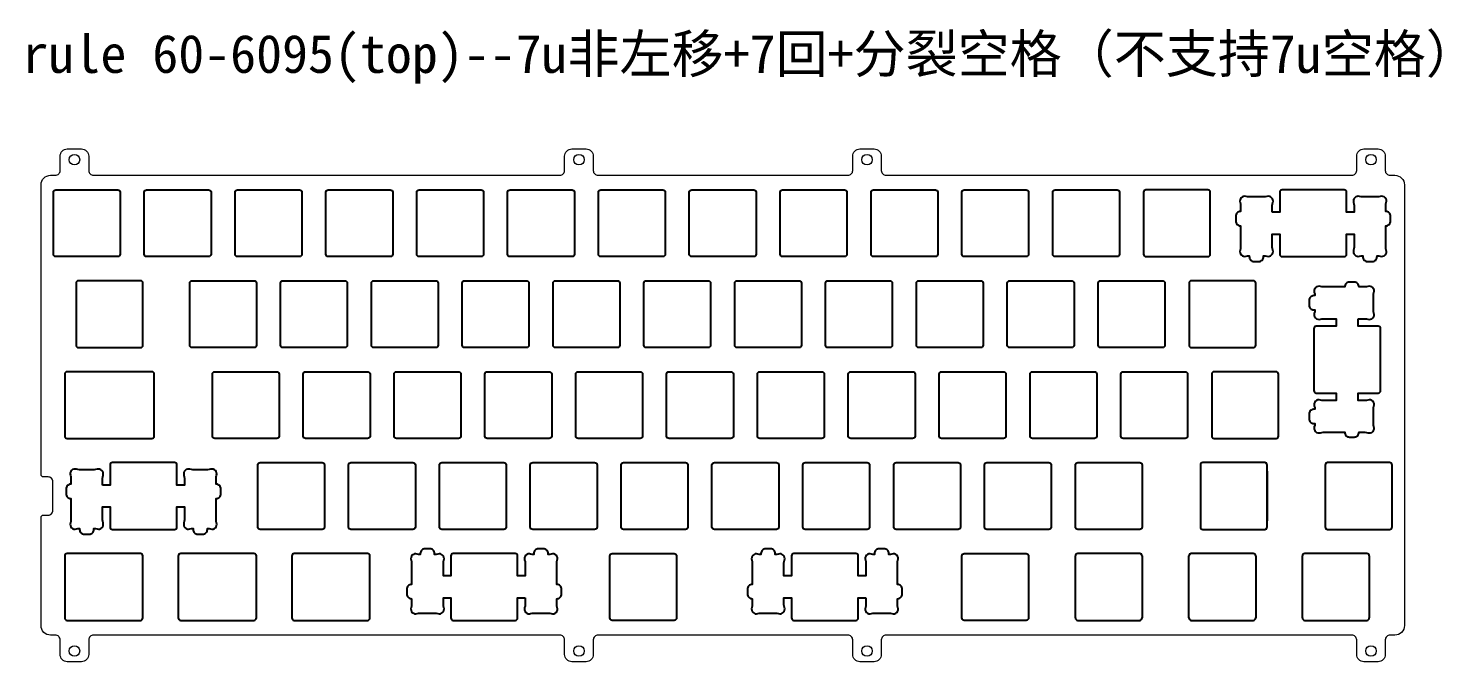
# Model space of a CAD drawing. Header units: millimetres. Extents: x 3201 to 5715, y 849 to 1652.
# Drawn here: x 5083.4 to 5379.8, y 1186.5 to 1319.2 of the extents above; entities that cross this region are included whole.
import ezdxf

# ---------------------------------------------------------------- set-up
doc = ezdxf.new("R2010")
doc.units = ezdxf.units.MM
doc.layers.add('1', color=7, linetype='Continuous', lineweight=0)
doc.layers.add('定位板 v10 v5 v1_定位板 v10 v5_定位板 v9_Sketch2', color=7, linetype='Continuous')
doc.styles.add('MtXpl_', font='')
doc.styles.get('MtXpl_').set_extended_font_data('SimSun')

msp = doc.modelspace()

# ---------------------------------------------------------------- linework, layer by layer
at = {"color": 7}
msp.add_line((5202.71, 1226.42), (5202.71, 1215.98), dxfattribs=at)
msp.add_line((5343.22, 1226.42), (5343.22, 1215.98))
at = {"color": 7, "linetype": 'Continuous', "lineweight": 25}
for p, q in [((5303.01, 1195.65), (5303.01, 1208.65)), ((5317.01, 1208.65), (5317.01, 1195.65)), ((5326.82, 1195.65), (5326.82, 1208.65)), ((5340.82, 1208.65), (5340.82, 1195.65)), ((5350.63, 1195.65), (5350.63, 1208.65)), ((5364.63, 1208.65), (5364.63, 1195.65))]:
    msp.add_line(p, q, dxfattribs=at)
at = {"color": 7}
msp.add_lwpolyline([(5109.85, 1233.75), (5109.85, 1246.75, 0.414214), (5109.35, 1247.25), (5091.58, 1247.25, 0.414214), (5091.08, 1246.75), (5091.08, 1233.75, 0.414214), (5091.58, 1233.25), (5109.35, 1233.25, 0.414214)], format="xyb", close=True, dxfattribs=at)
at = {"color": 7, "linetype": 'Continuous'}
for points in [[(5107.46, 1195.65), (5107.46, 1208.65, 0.414207), (5106.96, 1209.15), (5091.59, 1209.15, 0.414221), (5091.09, 1208.65), (5091.09, 1195.65, 0.414207), (5091.59, 1195.15), (5106.96, 1195.15, 0.414221)], [(5131.27, 1195.65), (5131.27, 1208.65, 0.414207), (5130.77, 1209.15), (5115.4, 1209.15, 0.414221), (5114.9, 1208.65), (5114.9, 1195.65, 0.414207), (5115.4, 1195.15), (5130.77, 1195.15, 0.414221)], [(5155.08, 1195.65), (5155.08, 1208.65, 0.414207), (5154.58, 1209.15), (5139.21, 1209.15, 0.414221), (5138.71, 1208.65), (5138.71, 1195.65, 0.414207), (5139.21, 1195.15), (5154.58, 1195.15, 0.414221)]]:
    msp.add_lwpolyline(points, format="xyb", close=True, dxfattribs=at)
at = {"color": 7, "linetype": 'Continuous', "lineweight": 25}
for points in [[(5317.01, 1208.65, 0.414214), (5316.51, 1209.15), (5303.51, 1209.15, 0.414214), (5303.01, 1208.65)], [(5340.82, 1208.65, 0.414214), (5340.32, 1209.15), (5327.32, 1209.15, 0.414214), (5326.82, 1208.65)], [(5364.63, 1208.65, 0.414214), (5364.13, 1209.15), (5351.13, 1209.15, 0.414214), (5350.63, 1208.65)], [(5303.01, 1195.65, 0.414214), (5303.51, 1195.15), (5316.51, 1195.15, 0.414214), (5317.01, 1195.65)], [(5326.82, 1195.65, 0.414214), (5327.32, 1195.15), (5340.32, 1195.15, 0.414214), (5340.82, 1195.65)], [(5350.63, 1195.65, 0.414214), (5351.13, 1195.15), (5364.13, 1195.15, 0.414214), (5364.63, 1195.65)]]:
    msp.add_lwpolyline(points, format="xyb", dxfattribs=at)
at = {"layer": '1'}
msp.add_lwpolyline([(5086.61, 1217.2), (5087.61, 1217.2, 0.414214), (5088.61, 1218.2), (5088.61, 1224.2, 0.414214), (5087.61, 1225.2), (5086.61, 1225.2, -0.414214), (5086.11, 1225.7), (5086.11, 1286.4, -0.414214), (5088.11, 1288.4), (5089.12, 1288.4, 0.414214), (5090.12, 1289.4), (5090.12, 1292.42, -0.414214), (5091.62, 1293.92), (5094.62, 1293.92, -0.414214), (5096.12, 1292.42), (5096.12, 1289.4, 0.414214), (5097.12, 1288.4), (5194.92, 1288.4, 0.414214), (5195.92, 1289.4), (5195.92, 1292.42, -0.414214), (5197.42, 1293.92), (5200.42, 1293.92, -0.414214), (5201.92, 1292.42), (5201.92, 1289.4, 0.414214), (5202.92, 1288.4), (5255.32, 1288.4, 0.414214), (5256.32, 1289.4), (5256.32, 1292.42, -0.414214), (5257.82, 1293.92), (5260.82, 1293.92, -0.414214), (5262.32, 1292.42), (5262.32, 1289.4, 0.414214), (5263.32, 1288.4), (5361, 1288.4, 0.414214), (5362, 1289.4), (5362, 1292.42, -0.414214), (5363.5, 1293.92), (5366.5, 1293.92, -0.414214), (5368, 1292.42), (5368, 1289.4, 0.414214), (5369, 1288.4), (5370.01, 1288.4, -0.414214), (5372.01, 1286.4), (5372.01, 1194.05, -0.414214), (5370.01, 1192.05), (5369, 1192.05, 0.414214), (5368, 1191.05), (5368, 1187.98, -0.414214), (5366.5, 1186.48), (5363.5, 1186.48, -0.414214), (5362, 1187.98), (5362, 1191.05, 0.414214), (5361, 1192.05), (5263.32, 1192.05, 0.414214), (5262.32, 1191.05), (5262.32, 1187.98, -0.414214), (5260.82, 1186.48), (5257.82, 1186.48, -0.414214), (5256.32, 1187.98), (5256.32, 1191.05, 0.414214), (5255.32, 1192.05), (5202.92, 1192.05, 0.414214), (5201.92, 1191.05), (5201.92, 1187.98, -0.414214), (5200.42, 1186.48), (5197.42, 1186.48, -0.414214), (5195.92, 1187.98), (5195.92, 1191.05, 0.414214), (5194.92, 1192.05), (5097.12, 1192.05, 0.414214), (5096.12, 1191.05), (5096.12, 1187.98, -0.414214), (5094.62, 1186.48), (5091.62, 1186.48, -0.414214), (5090.12, 1187.98), (5090.12, 1191.05, 0.414214), (5089.12, 1192.05), (5088.11, 1192.05, -0.414214), (5086.11, 1194.05), (5086.11, 1216.7, -0.414214)], format="xyb", close=True, dxfattribs=at)
for centre in [(5093.12, 1291.67), (5198.92, 1291.67), (5259.32, 1291.67), (5365, 1291.67), (5093.12, 1188.73), (5198.92, 1188.73), (5259.32, 1188.73), (5365, 1188.73)]:
    msp.add_circle(centre, 1.1, dxfattribs=at)
at = {"layer": '定位板 v10 v5 v1_定位板 v10 v5_定位板 v9_Sketch2', "color": 7}
for points in [[(5088.71, 1271.85), (5088.71, 1284.85, -0.414214), (5089.21, 1285.35), (5102.21, 1285.35, -0.414214), (5102.71, 1284.85), (5102.71, 1271.85, -0.414217), (5102.21, 1271.35), (5089.21, 1271.35, -0.41421)], [(5107.76, 1271.85), (5107.76, 1284.85, -0.414214), (5108.26, 1285.35), (5121.26, 1285.35, -0.414214), (5121.76, 1284.85), (5121.76, 1271.85, -0.414217), (5121.26, 1271.35), (5108.26, 1271.35, -0.41421)], [(5126.81, 1271.85), (5126.81, 1284.85, -0.414214), (5127.31, 1285.35), (5140.31, 1285.35, -0.414214), (5140.81, 1284.85), (5140.81, 1271.85, -0.414217), (5140.31, 1271.35), (5127.31, 1271.35, -0.41421)], [(5145.86, 1271.85), (5145.86, 1284.85, -0.414214), (5146.36, 1285.35), (5159.36, 1285.35, -0.414214), (5159.86, 1284.85), (5159.86, 1271.85, -0.414217), (5159.36, 1271.35), (5146.36, 1271.35, -0.41421)], [(5164.91, 1271.85), (5164.91, 1284.85, -0.414214), (5165.41, 1285.35), (5178.41, 1285.35, -0.414214), (5178.91, 1284.85), (5178.91, 1271.85, -0.414217), (5178.41, 1271.35), (5165.41, 1271.35, -0.41421)], [(5183.96, 1271.85), (5183.96, 1284.85, -0.414214), (5184.46, 1285.35), (5197.46, 1285.35, -0.414214), (5197.96, 1284.85), (5197.96, 1271.85, -0.414217), (5197.46, 1271.35), (5184.46, 1271.35, -0.41421)], [(5203.01, 1271.85), (5203.01, 1284.85, -0.414214), (5203.51, 1285.35), (5216.51, 1285.35, -0.414214), (5217.01, 1284.85), (5217.01, 1271.85, -0.414217), (5216.51, 1271.35), (5203.51, 1271.35, -0.41421)], [(5222.06, 1271.85), (5222.06, 1284.85, -0.414214), (5222.56, 1285.35), (5235.56, 1285.35, -0.414214), (5236.06, 1284.85), (5236.06, 1271.85, -0.414217), (5235.56, 1271.35), (5222.56, 1271.35, -0.41421)], [(5241.11, 1271.85), (5241.11, 1284.85, -0.414214), (5241.61, 1285.35), (5254.61, 1285.35, -0.414214), (5255.11, 1284.85), (5255.11, 1271.85, -0.414217), (5254.61, 1271.35), (5241.61, 1271.35, -0.41421)], [(5260.16, 1271.85), (5260.16, 1284.85, -0.414214), (5260.66, 1285.35), (5273.66, 1285.35, -0.414214), (5274.16, 1284.85), (5274.16, 1271.85, -0.414217), (5273.66, 1271.35), (5260.66, 1271.35, -0.41421)], [(5279.21, 1271.85), (5279.21, 1284.85, -0.414214), (5279.71, 1285.35), (5292.71, 1285.35, -0.414214), (5293.21, 1284.85), (5293.21, 1271.85, -0.414217), (5292.71, 1271.35), (5279.71, 1271.35, -0.41421)], [(5298.26, 1271.85), (5298.26, 1284.85, -0.414214), (5298.76, 1285.35), (5311.76, 1285.35, -0.414214), (5312.26, 1284.85), (5312.26, 1271.85, -0.414217), (5311.76, 1271.35), (5298.76, 1271.35, -0.41421)], [(5331.31, 1271.85), (5331.31, 1284.85, 0.414214), (5330.81, 1285.35), (5317.81, 1285.35, 0.414214), (5317.31, 1284.85), (5317.31, 1271.85, 0.414217), (5317.81, 1271.35), (5330.81, 1271.35, 0.41421)], [(5344.31, 1280.65), (5344.31, 1282.07, -0.078597), (5344.41, 1282.69, 0.612516), (5343.15, 1283.95, -0.078597), (5342.53, 1283.85), (5339.44, 1283.85, -0.078597), (5338.82, 1283.95, 0.612516), (5337.56, 1282.69, -0.078597), (5337.66, 1282.07), (5337.66, 1280.82, 0.414214), (5336.66, 1279.82), (5336.66, 1278.82, 0.414214), (5337.66, 1277.82), (5337.66, 1273.33, -0.078597), (5337.56, 1272.72, 0.612516), (5338.82, 1271.46, -0.078597), (5339.44, 1271.55), (5339.48, 1271.55), (5339.48, 1271.35, 0.414214), (5340.48, 1270.35), (5341.48, 1270.35, 0.414214), (5342.48, 1271.35), (5342.48, 1271.55), (5342.53, 1271.55, -0.078597), (5343.15, 1271.46, 0.612516), (5344.41, 1272.72, -0.078597), (5344.31, 1273.33), (5344.31, 1276.05), (5345.88, 1276.05), (5345.88, 1271.85, 0.414217), (5346.38, 1271.35), (5359.38, 1271.35, 0.41421), (5359.88, 1271.85), (5359.88, 1276.05), (5361.46, 1276.05), (5361.46, 1273.33, -0.078597), (5361.36, 1272.72, 0.612516), (5362.62, 1271.46, -0.078597), (5363.24, 1271.55), (5363.28, 1271.55), (5363.28, 1271.35, 0.414214), (5364.28, 1270.35), (5365.28, 1270.35, 0.414214), (5366.28, 1271.35), (5366.28, 1271.55), (5366.33, 1271.55, -0.078597), (5366.95, 1271.46, 0.612516), (5368.21, 1272.72, -0.078597), (5368.11, 1273.33), (5368.11, 1277.82, 0.414214), (5369.11, 1278.82), (5369.11, 1279.82, 0.414214), (5368.11, 1280.82), (5368.11, 1282.07, -0.078597), (5368.21, 1282.69, 0.612516), (5366.95, 1283.95, -0.078597), (5366.33, 1283.85), (5363.24, 1283.85, -0.078597), (5362.62, 1283.95, 0.612516), (5361.36, 1282.69, -0.078597), (5361.46, 1282.07), (5361.46, 1280.65), (5359.88, 1280.65), (5359.88, 1284.85, 0.414214), (5359.38, 1285.35), (5346.38, 1285.35, 0.414214), (5345.88, 1284.85), (5345.88, 1280.65)], [(5107.47, 1252.8), (5107.47, 1265.8, 0.414214), (5106.97, 1266.3), (5093.97, 1266.3, 0.414214), (5093.47, 1265.8), (5093.47, 1252.8, 0.414217), (5093.97, 1252.3), (5106.97, 1252.3, 0.41421)], [(5117.29, 1252.8), (5117.29, 1265.8, -0.414214), (5117.79, 1266.3), (5130.78, 1266.3, -0.414214), (5131.28, 1265.8), (5131.28, 1252.8, -0.414217), (5130.78, 1252.3), (5117.79, 1252.3, -0.41421)], [(5136.34, 1252.8), (5136.34, 1265.8, -0.414214), (5136.84, 1266.3), (5149.83, 1266.3, -0.414214), (5150.33, 1265.8), (5150.33, 1252.8, -0.414217), (5149.83, 1252.3), (5136.84, 1252.3, -0.41421)], [(5155.39, 1252.8), (5155.39, 1265.8, -0.414214), (5155.89, 1266.3), (5168.88, 1266.3, -0.414214), (5169.38, 1265.8), (5169.38, 1252.8, -0.414217), (5168.88, 1252.3), (5155.89, 1252.3, -0.41421)], [(5174.44, 1252.8), (5174.44, 1265.8, -0.414214), (5174.94, 1266.3), (5187.93, 1266.3, -0.414214), (5188.43, 1265.8), (5188.43, 1252.8, -0.414217), (5187.93, 1252.3), (5174.94, 1252.3, -0.41421)], [(5193.49, 1252.8), (5193.49, 1265.8, -0.414214), (5193.99, 1266.3), (5206.98, 1266.3, -0.414214), (5207.48, 1265.8), (5207.48, 1252.8, -0.414217), (5206.98, 1252.3), (5193.99, 1252.3, -0.41421)], [(5212.53, 1252.8), (5212.53, 1265.8, -0.414214), (5213.03, 1266.3), (5226.03, 1266.3, -0.414214), (5226.53, 1265.8), (5226.53, 1252.8, -0.414217), (5226.03, 1252.3), (5213.03, 1252.3, -0.41421)], [(5231.58, 1252.8), (5231.58, 1265.8, -0.414214), (5232.08, 1266.3), (5245.08, 1266.3, -0.414214), (5245.58, 1265.8), (5245.58, 1252.8, -0.414217), (5245.08, 1252.3), (5232.08, 1252.3, -0.41421)], [(5250.63, 1252.8), (5250.63, 1265.8, -0.414214), (5251.13, 1266.3), (5264.13, 1266.3, -0.414214), (5264.63, 1265.8), (5264.63, 1252.8, -0.414217), (5264.13, 1252.3), (5251.13, 1252.3, -0.41421)], [(5269.69, 1252.8), (5269.69, 1265.8, -0.414214), (5270.19, 1266.3), (5283.18, 1266.3, -0.414214), (5283.68, 1265.8), (5283.68, 1252.8, -0.414217), (5283.18, 1252.3), (5270.19, 1252.3, -0.41421)], [(5288.74, 1252.8), (5288.74, 1265.8, -0.414214), (5289.24, 1266.3), (5302.23, 1266.3, -0.414214), (5302.73, 1265.8), (5302.73, 1252.8, -0.414217), (5302.23, 1252.3), (5289.24, 1252.3, -0.41421)], [(5307.79, 1252.8), (5307.79, 1265.8, -0.414214), (5308.29, 1266.3), (5321.28, 1266.3, -0.414214), (5321.78, 1265.8), (5321.78, 1252.8, -0.414217), (5321.28, 1252.3), (5308.29, 1252.3, -0.41421)], [(5340.83, 1252.8), (5340.83, 1265.8, 0.414214), (5340.33, 1266.3), (5327.34, 1266.3, 0.414214), (5326.84, 1265.8), (5326.84, 1252.8, 0.414217), (5327.34, 1252.3), (5340.33, 1252.3, 0.41421)], [(5362.32, 1258.35), (5363.74, 1258.35, -0.078597), (5364.36, 1258.26, 0.612516), (5365.62, 1259.52, -0.078597), (5365.52, 1260.13), (5365.52, 1263.22, -0.078597), (5365.62, 1263.84, 0.612516), (5364.36, 1265.1, -0.078597), (5363.74, 1265), (5362.49, 1265, 0.414214), (5361.49, 1266), (5360.49, 1266, 0.414214), (5359.49, 1265), (5355, 1265, -0.078597), (5354.38, 1265.1, 0.612516), (5353.12, 1263.84, -0.078597), (5353.22, 1263.22), (5353.22, 1263.18), (5353.02, 1263.18, 0.414214), (5352.02, 1262.18), (5352.02, 1261.18, 0.414214), (5353.02, 1260.18), (5353.22, 1260.18), (5353.22, 1260.13, -0.078597), (5353.12, 1259.52, 0.612516), (5354.38, 1258.26, -0.078597), (5355, 1258.35), (5357.72, 1258.35), (5357.72, 1256.78), (5353.52, 1256.78, 0.414217), (5353.02, 1256.28), (5353.02, 1243.28, 0.41421), (5353.52, 1242.78), (5357.72, 1242.78), (5357.72, 1241.2), (5355, 1241.2, -0.078597), (5354.38, 1241.3, 0.612516), (5353.12, 1240.04, -0.078597), (5353.22, 1239.42), (5353.22, 1239.38), (5353.02, 1239.38, 0.414214), (5352.02, 1238.38), (5352.02, 1237.38, 0.414214), (5353.02, 1236.38), (5353.22, 1236.38), (5353.22, 1236.33, -0.078597), (5353.12, 1235.72, 0.612516), (5354.38, 1234.46, -0.078597), (5355, 1234.55), (5359.49, 1234.55, 0.414214), (5360.49, 1233.55), (5361.49, 1233.55, 0.414214), (5362.49, 1234.55), (5363.74, 1234.55, -0.078597), (5364.36, 1234.46, 0.612516), (5365.62, 1235.72, -0.078597), (5365.52, 1236.33), (5365.52, 1239.42, -0.078597), (5365.62, 1240.04, 0.612516), (5364.36, 1241.3, -0.078597), (5363.74, 1241.2), (5362.32, 1241.2), (5362.32, 1242.78), (5366.52, 1242.78, 0.414214), (5367.02, 1243.28), (5367.02, 1256.28, 0.414214), (5366.52, 1256.78), (5362.32, 1256.78)], [(5122.05, 1233.75), (5122.05, 1246.75, -0.414214), (5122.55, 1247.25), (5135.55, 1247.25, -0.414214), (5136.05, 1246.75), (5136.05, 1233.75, -0.414217), (5135.55, 1233.25), (5122.55, 1233.25, -0.41421)], [(5141.1, 1233.75), (5141.1, 1246.75, -0.414214), (5141.6, 1247.25), (5154.6, 1247.25, -0.414214), (5155.1, 1246.75), (5155.1, 1233.75, -0.414217), (5154.6, 1233.25), (5141.6, 1233.25, -0.41421)], [(5160.15, 1233.75), (5160.15, 1246.75, -0.414214), (5160.65, 1247.25), (5173.65, 1247.25, -0.414214), (5174.15, 1246.75), (5174.15, 1233.75, -0.414217), (5173.65, 1233.25), (5160.65, 1233.25, -0.41421)], [(5179.2, 1233.75), (5179.2, 1246.75, -0.414214), (5179.7, 1247.25), (5192.7, 1247.25, -0.414214), (5193.2, 1246.75), (5193.2, 1233.75, -0.414217), (5192.7, 1233.25), (5179.7, 1233.25, -0.41421)], [(5198.25, 1233.75), (5198.25, 1246.75, -0.414214), (5198.75, 1247.25), (5211.75, 1247.25, -0.414214), (5212.25, 1246.75), (5212.25, 1233.75, -0.414217), (5211.75, 1233.25), (5198.75, 1233.25, -0.41421)], [(5217.3, 1233.75), (5217.3, 1246.75, -0.414214), (5217.8, 1247.25), (5230.79, 1247.25, -0.414214), (5231.29, 1246.75), (5231.29, 1233.75, -0.414217), (5230.79, 1233.25), (5217.8, 1233.25, -0.41421)], [(5236.35, 1233.75), (5236.35, 1246.75, -0.414214), (5236.85, 1247.25), (5249.84, 1247.25, -0.414214), (5250.34, 1246.75), (5250.34, 1233.75, -0.414217), (5249.84, 1233.25), (5236.85, 1233.25, -0.41421)], [(5255.4, 1233.75), (5255.4, 1246.75, -0.414214), (5255.9, 1247.25), (5268.89, 1247.25, -0.414214), (5269.39, 1246.75), (5269.39, 1233.75, -0.414217), (5268.89, 1233.25), (5255.9, 1233.25, -0.41421)], [(5274.45, 1233.75), (5274.45, 1246.75, -0.414214), (5274.95, 1247.25), (5287.95, 1247.25, -0.414214), (5288.45, 1246.75), (5288.45, 1233.75, -0.414217), (5287.95, 1233.25), (5274.95, 1233.25, -0.41421)], [(5293.5, 1233.75), (5293.5, 1246.75, -0.414214), (5294, 1247.25), (5307, 1247.25, -0.414214), (5307.5, 1246.75), (5307.5, 1233.75, -0.414217), (5307, 1233.25), (5294, 1233.25, -0.41421)], [(5312.55, 1233.75), (5312.55, 1246.75, -0.414214), (5313.05, 1247.25), (5326.05, 1247.25, -0.414214), (5326.55, 1246.75), (5326.55, 1233.75, -0.414217), (5326.05, 1233.25), (5313.05, 1233.25, -0.41421)], [(5345.6, 1233.75), (5345.6, 1246.75, 0.414214), (5345.1, 1247.25), (5332.1, 1247.25, 0.414214), (5331.6, 1246.75), (5331.6, 1233.75, 0.414217), (5332.1, 1233.25), (5345.1, 1233.25, 0.41421)], [(5099.03, 1223.5), (5099.03, 1224.92, -0.078597), (5099.12, 1225.54, 0.612516), (5097.87, 1226.8, -0.078597), (5097.25, 1226.7), (5094.16, 1226.7, -0.078597), (5093.54, 1226.8, 0.612516), (5092.28, 1225.54, -0.078597), (5092.38, 1224.92), (5092.38, 1223.67, 0.414214), (5091.38, 1222.67), (5091.38, 1221.67, 0.414214), (5092.38, 1220.67), (5092.38, 1216.18, -0.078597), (5092.28, 1215.56, 0.612516), (5093.54, 1214.31, -0.078597), (5094.16, 1214.4), (5094.2, 1214.4), (5094.2, 1214.2, 0.414214), (5095.2, 1213.2), (5096.2, 1213.2, 0.414214), (5097.2, 1214.2), (5097.2, 1214.4), (5097.25, 1214.4, -0.078597), (5097.87, 1214.31, 0.612516), (5099.12, 1215.56, -0.078597), (5099.03, 1216.18), (5099.03, 1218.9), (5100.6, 1218.9), (5100.6, 1214.7, 0.414217), (5101.1, 1214.2), (5114.1, 1214.2, 0.41421), (5114.6, 1214.7), (5114.6, 1218.9), (5116.18, 1218.9), (5116.18, 1216.18, -0.078597), (5116.08, 1215.56, 0.612516), (5117.34, 1214.31, -0.078597), (5117.96, 1214.4), (5118, 1214.4), (5118, 1214.2, 0.414214), (5119, 1213.2), (5120, 1213.2, 0.414214), (5121, 1214.2), (5121, 1214.4), (5121.05, 1214.4, -0.078597), (5121.67, 1214.31, 0.612516), (5122.92, 1215.56, -0.078597), (5122.83, 1216.18), (5122.83, 1220.67, 0.414214), (5123.83, 1221.67), (5123.83, 1222.67, 0.414214), (5122.83, 1223.67), (5122.83, 1224.92, -0.078597), (5122.92, 1225.54, 0.612516), (5121.67, 1226.8, -0.078597), (5121.05, 1226.7), (5117.96, 1226.7, -0.078597), (5117.34, 1226.8, 0.612516), (5116.08, 1225.54, -0.078597), (5116.18, 1224.92), (5116.18, 1223.5), (5114.6, 1223.5), (5114.6, 1227.7, 0.414214), (5114.1, 1228.2), (5101.1, 1228.2, 0.414214), (5100.6, 1227.7), (5100.6, 1223.5)], [(5131.56, 1214.7), (5131.56, 1227.7, -0.414214), (5132.06, 1228.2), (5145.06, 1228.2, -0.414214), (5145.56, 1227.7), (5145.56, 1214.7, -0.414217), (5145.06, 1214.2), (5132.06, 1214.2, -0.41421)], [(5150.61, 1214.7), (5150.61, 1227.7, -0.414214), (5151.11, 1228.2), (5164.11, 1228.2, -0.414214), (5164.61, 1227.7), (5164.61, 1214.7, -0.414217), (5164.11, 1214.2), (5151.11, 1214.2, -0.41421)], [(5169.66, 1214.7), (5169.66, 1227.7, -0.414214), (5170.16, 1228.2), (5183.16, 1228.2, -0.414214), (5183.66, 1227.7), (5183.66, 1214.7, -0.414217), (5183.16, 1214.2), (5170.16, 1214.2, -0.41421)], [(5188.71, 1214.7), (5188.71, 1227.7, -0.414214), (5189.21, 1228.2), (5202.21, 1228.2, -0.414214), (5202.71, 1227.7), (5202.71, 1214.7, -0.414217), (5202.21, 1214.2), (5189.21, 1214.2, -0.41421)], [(5207.76, 1214.7), (5207.76, 1227.7, -0.414214), (5208.26, 1228.2), (5221.26, 1228.2, -0.414214), (5221.76, 1227.7), (5221.76, 1214.7, -0.414217), (5221.26, 1214.2), (5208.26, 1214.2, -0.41421)], [(5226.81, 1214.7), (5226.81, 1227.7, -0.414214), (5227.31, 1228.2), (5240.31, 1228.2, -0.414214), (5240.81, 1227.7), (5240.81, 1214.7, -0.414217), (5240.31, 1214.2), (5227.31, 1214.2, -0.41421)], [(5245.86, 1214.7), (5245.86, 1227.7, -0.414214), (5246.36, 1228.2), (5259.36, 1228.2, -0.414214), (5259.86, 1227.7), (5259.86, 1214.7, -0.414217), (5259.36, 1214.2), (5246.36, 1214.2, -0.41421)], [(5264.91, 1214.7), (5264.91, 1227.7, -0.414214), (5265.41, 1228.2), (5278.41, 1228.2, -0.414214), (5278.91, 1227.7), (5278.91, 1214.7, -0.414217), (5278.41, 1214.2), (5265.41, 1214.2, -0.41421)], [(5283.96, 1214.7), (5283.96, 1227.7, -0.414214), (5284.46, 1228.2), (5297.46, 1228.2, -0.414214), (5297.96, 1227.7), (5297.96, 1214.7, -0.414217), (5297.46, 1214.2), (5284.46, 1214.2, -0.41421)], [(5303.01, 1214.7), (5303.01, 1227.7, -0.414214), (5303.51, 1228.2), (5316.51, 1228.2, -0.414214), (5317.01, 1227.7), (5317.01, 1214.7, -0.414217), (5316.51, 1214.2), (5303.51, 1214.2, -0.41421)], [(5343.22, 1214.7), (5343.22, 1227.7, 0.414214), (5342.72, 1228.2), (5329.72, 1228.2, 0.414214), (5329.22, 1227.7), (5329.22, 1214.7, 0.414217), (5329.72, 1214.2), (5342.72, 1214.2, 0.41421)], [(5369.41, 1214.7), (5369.41, 1227.7, 0.414214), (5368.91, 1228.2), (5355.91, 1228.2, 0.414214), (5355.41, 1227.7), (5355.41, 1214.7, 0.414217), (5355.91, 1214.2), (5368.91, 1214.2, 0.41421)], [(5187.63, 1199.85), (5187.63, 1198.43, -0.078597), (5187.53, 1197.82, 0.612516), (5188.79, 1196.56, -0.078597), (5189.41, 1196.65), (5192.5, 1196.65, -0.078597), (5193.11, 1196.56, 0.612516), (5194.37, 1197.82, -0.078597), (5194.28, 1198.43), (5194.28, 1199.68, 0.414214), (5195.28, 1200.68), (5195.28, 1201.68, 0.414214), (5194.28, 1202.68), (5194.28, 1207.17, -0.078597), (5194.37, 1207.79, 0.612516), (5193.11, 1209.05, -0.078597), (5192.5, 1208.95), (5192.45, 1208.95), (5192.45, 1209.15, 0.414214), (5191.45, 1210.15), (5190.45, 1210.15, 0.414214), (5189.45, 1209.15), (5189.45, 1208.95), (5189.41, 1208.95, -0.078597), (5188.79, 1209.05, 0.612516), (5187.53, 1207.79, -0.078597), (5187.63, 1207.17), (5187.63, 1204.45), (5186.05, 1204.45), (5186.05, 1208.65, 0.414217), (5185.55, 1209.15), (5172.55, 1209.15, 0.41421), (5172.05, 1208.65), (5172.05, 1204.45), (5170.48, 1204.45), (5170.48, 1207.17, -0.078597), (5170.57, 1207.79, 0.612516), (5169.31, 1209.05, -0.078597), (5168.7, 1208.95), (5168.65, 1208.95), (5168.65, 1209.15, 0.414214), (5167.65, 1210.15), (5166.65, 1210.15, 0.414214), (5165.65, 1209.15), (5165.65, 1208.95), (5165.61, 1208.95, -0.078597), (5164.99, 1209.05, 0.612516), (5163.73, 1207.79, -0.078597), (5163.83, 1207.17), (5163.83, 1202.68, 0.414214), (5162.83, 1201.68), (5162.83, 1200.68, 0.414214), (5163.83, 1199.68), (5163.83, 1198.43, -0.078597), (5163.73, 1197.82, 0.612516), (5164.99, 1196.56, -0.078597), (5165.61, 1196.65), (5168.7, 1196.65, -0.078597), (5169.31, 1196.56, 0.612516), (5170.57, 1197.82, -0.078597), (5170.48, 1198.43), (5170.48, 1199.85), (5172.05, 1199.85), (5172.05, 1195.65, 0.414214), (5172.55, 1195.15), (5185.55, 1195.15, 0.414214), (5186.05, 1195.65), (5186.05, 1199.85)], [(5259.06, 1199.85), (5259.06, 1198.43, -0.078597), (5258.97, 1197.82, 0.612516), (5260.23, 1196.56, -0.078597), (5260.84, 1196.65), (5263.93, 1196.65, -0.078597), (5264.55, 1196.56, 0.612516), (5265.81, 1197.82, -0.078597), (5265.71, 1198.43), (5265.71, 1199.68, 0.414214), (5266.71, 1200.68), (5266.71, 1201.68, 0.414214), (5265.71, 1202.68), (5265.71, 1207.17, -0.078597), (5265.81, 1207.79, 0.612516), (5264.55, 1209.05, -0.078597), (5263.93, 1208.95), (5263.89, 1208.95), (5263.89, 1209.15, 0.414214), (5262.89, 1210.15), (5261.89, 1210.15, 0.414214), (5260.89, 1209.15), (5260.89, 1208.95), (5260.84, 1208.95, -0.078597), (5260.23, 1209.05, 0.612516), (5258.97, 1207.79, -0.078597), (5259.06, 1207.17), (5259.06, 1204.45), (5257.49, 1204.45), (5257.49, 1208.65, 0.414217), (5256.99, 1209.15), (5243.99, 1209.15, 0.41421), (5243.49, 1208.65), (5243.49, 1204.45), (5241.91, 1204.45), (5241.91, 1207.17, -0.078597), (5242.01, 1207.79, 0.612516), (5240.75, 1209.05, -0.078597), (5240.13, 1208.95), (5240.09, 1208.95), (5240.09, 1209.15, 0.414214), (5239.09, 1210.15), (5238.09, 1210.15, 0.414214), (5237.09, 1209.15), (5237.09, 1208.95), (5237.04, 1208.95, -0.078597), (5236.43, 1209.05, 0.612516), (5235.17, 1207.79, -0.078597), (5235.26, 1207.17), (5235.26, 1202.68, 0.414214), (5234.26, 1201.68), (5234.26, 1200.68, 0.414214), (5235.26, 1199.68), (5235.26, 1198.43, -0.078597), (5235.17, 1197.82, 0.612516), (5236.43, 1196.56, -0.078597), (5237.04, 1196.65), (5240.13, 1196.65, -0.078597), (5240.75, 1196.56, 0.612516), (5242.01, 1197.82, -0.078597), (5241.91, 1198.43), (5241.91, 1199.85), (5243.49, 1199.85), (5243.49, 1195.65, 0.414214), (5243.99, 1195.15), (5256.99, 1195.15, 0.414214), (5257.49, 1195.65), (5257.49, 1199.85)], [(5205.39, 1195.65), (5205.39, 1208.65, -0.414214), (5205.89, 1209.15), (5218.89, 1209.15, -0.414214), (5219.39, 1208.65), (5219.39, 1195.65, -0.414217), (5218.89, 1195.15), (5205.89, 1195.15, -0.41421)], [(5279.21, 1195.65), (5279.21, 1208.65, -0.414214), (5279.71, 1209.15), (5292.71, 1209.15, -0.414214), (5293.21, 1208.65), (5293.21, 1195.65, -0.414217), (5292.71, 1195.15), (5279.71, 1195.15, -0.41421)]]:
    msp.add_lwpolyline(points, format="xyb", close=True, dxfattribs=at)

# ---------------------------------------------------------------- texts
at = {"color": 7, "style": 'MtXpl_'}
msp.add_text('rule 60-6095(top)--7u非左移+7回+分裂空格（不支持7u空格）', height=8, dxfattribs=at).set_placement((5082.24, 1309.86))

doc.saveas('drawing.dxf')
